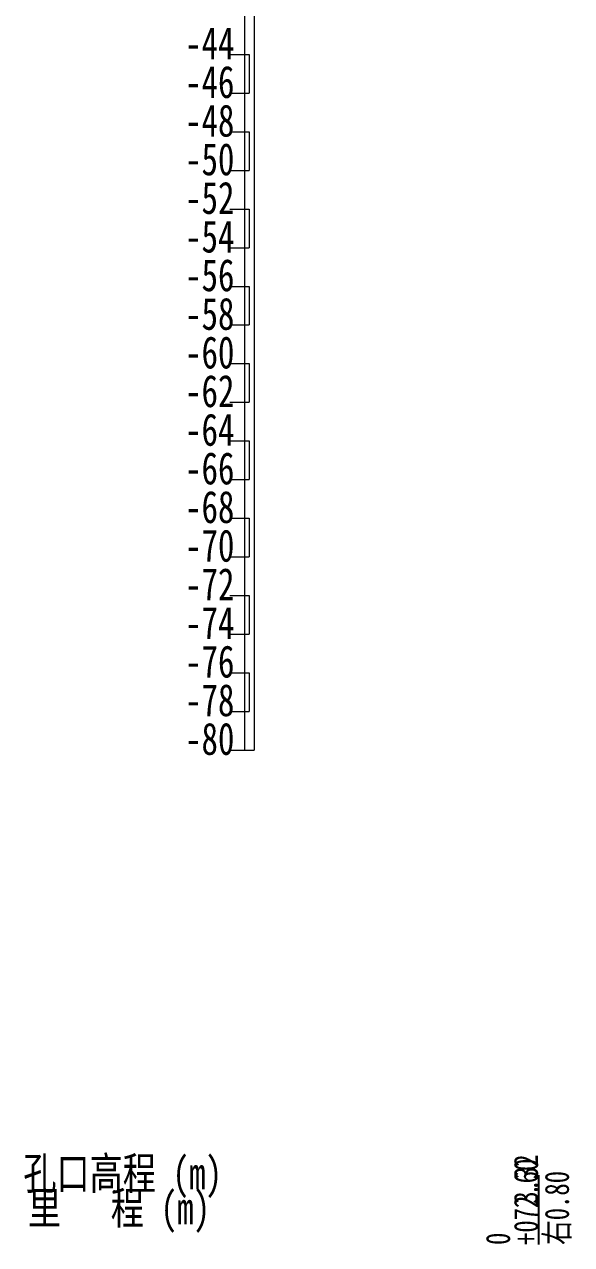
# Model space of a CAD drawing. Header units: millimetres. Extents: x 946 to 3601, y 223 to 2569.
# Drawn here: x 1276.3 to 1304.6, y 227.9 to 291 of the extents above; entities that cross this region are included whole.
import ezdxf
from ezdxf.enums import TextEntityAlignment as Align

# ---------------------------------------------------------------- set-up
doc = ezdxf.new("R2010")
doc.units = ezdxf.units.MM
doc.layers.add('地质-文字', color=7, linetype='Continuous', lineweight=15)
doc.layers.add('地质-标注栏', color=1, linetype='Continuous', lineweight=25)
doc.styles.add('标注栏数据', font='', dxfattribs={"width": 0.7, "height": 2.5})
doc.styles.add('标注栏项目', font='', dxfattribs={"width": 0.7, "height": 2.5})
doc.styles.add('高程系统', font='', dxfattribs={"width": 0.7, "height": 3})
doc.styles.get('标注栏数据').set_extended_font_data('仿宋_GB2312')
doc.styles.get('标注栏项目').set_extended_font_data('仿宋_GB2312')
doc.styles.get('高程系统').set_extended_font_data('仿宋_GB2312')

msp = doc.modelspace()

# ---------------------------------------------------------------- linework, layer by layer
at = {"layer": '地质-文字', "color": 7, "linetype": 'Continuous'}
for p, q in [((1287.638, 341.463), (1287.638, 253.463)), ((1288.138, 341.463), (1288.138, 253.463)), ((1286.888, 289.463), (1287.888, 289.463)), ((1287.888, 289.463), (1287.888, 287.463)), ((1286.888, 287.463), (1287.888, 287.463)), ((1286.888, 285.463), (1287.888, 285.463)), ((1287.888, 285.463), (1287.888, 283.463)), ((1286.888, 283.463), (1287.888, 283.463)), ((1286.888, 281.463), (1287.888, 281.463)), ((1287.888, 281.463), (1287.888, 279.463)), ((1286.888, 279.463), (1287.888, 279.463)), ((1286.888, 277.463), (1287.888, 277.463)), ((1287.888, 277.463), (1287.888, 275.463)), ((1286.888, 275.463), (1287.888, 275.463)), ((1286.888, 273.463), (1287.888, 273.463)), ((1287.888, 273.463), (1287.888, 271.463)), ((1286.888, 271.463), (1287.888, 271.463)), ((1286.888, 269.463), (1287.888, 269.463)), ((1287.888, 269.463), (1287.888, 267.463)), ((1286.888, 267.463), (1287.888, 267.463)), ((1286.888, 265.463), (1287.888, 265.463)), ((1287.888, 265.463), (1287.888, 263.463)), ((1286.888, 263.463), (1287.888, 263.463)), ((1286.888, 261.463), (1287.888, 261.463)), ((1287.888, 261.463), (1287.888, 259.463)), ((1286.888, 259.463), (1287.888, 259.463)), ((1286.888, 257.463), (1287.888, 257.463)), ((1287.888, 257.463), (1287.888, 255.463)), ((1286.888, 255.463), (1287.888, 255.463)), ((1286.888, 253.463), (1288.138, 253.463))]:
    msp.add_line(p, q, dxfattribs=at)
at = {"layer": '地质-标注栏', "color": 7, "linetype": 'Continuous'}
for p, q in [((1302.888, 229.463), (1302.888, 231.463)), ((1302.888, 227.863), (1302.888, 229.463))]:
    msp.add_line(p, q, dxfattribs=at)

# ---------------------------------------------------------------- texts
at = {"layer": '地质-文字', "color": 7, "linetype": 'Continuous', "style": '高程系统', "width": 0.75}
for s, p in [('-44', (1284.572, 289.213)), ('-46', (1284.572, 287.213)), ('-48', (1284.572, 285.213)), ('-50', (1284.572, 283.213)), ('-52', (1284.572, 281.213)), ('-54', (1284.572, 279.213)), ('-56', (1284.572, 277.213)), ('-58', (1284.572, 275.213)), ('-60', (1284.572, 273.213)), ('-62', (1284.572, 271.213)), ('-64', (1284.572, 269.213)), ('-66', (1284.572, 267.213)), ('-68', (1284.572, 265.213)), ('-70', (1284.572, 263.213)), ('-72', (1284.572, 261.213)), ('-74', (1284.572, 259.213)), ('-76', (1284.572, 257.213)), ('-78', (1284.572, 255.213)), ('-80', (1284.572, 253.213))]:
    msp.add_text(s, height=1.6667, dxfattribs=at).set_placement(p)
at = {"layer": '地质-标注栏', "color": 7, "linetype": 'Continuous', "style": '标注栏项目', "width": 0.75}
for s, p in [('孔口高程 (m)', (1276.196, 230.213)), ('里   程 (m)', (1276.441, 228.413))]:
    msp.add_text(s, height=1.6777, dxfattribs=at).set_placement(p, align=Align.BOTTOM_LEFT)
at = {"layer": '地质-标注栏', "color": 7, "linetype": 'Continuous', "style": '标注栏数据', "oblique": 0.00001, "width": 0.75}
msp.add_text('3.32', height=1.25, rotation=90.00001, dxfattribs=at).set_placement((1302.838, 229.978))
at = {"layer": '地质-标注栏', "color": 4, "linetype": 'Continuous', "style": '标注栏数据', "oblique": 0.00001, "width": 0.75}
for s, p in [('+072.60', (1302.838, 227.844)), ('右0.80', (1304.438, 227.844)), ('0', (1301.388, 227.844))]:
    msp.add_text(s, height=1.25, rotation=90.00001, dxfattribs=at).set_placement(p)

doc.saveas('drawing.dxf')
